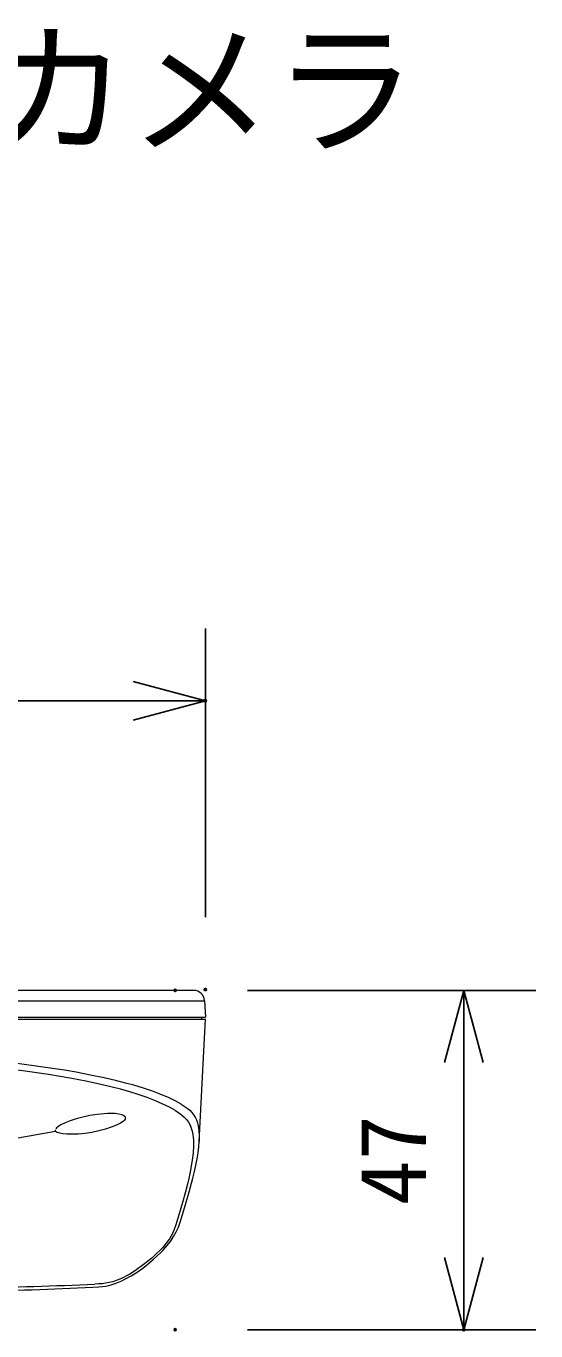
# Model space of a CAD drawing. Units: millimetres, scale not verified. Extents: x -62 to 63, y -56 to 57.
# Drawn here: x -10.37 to 3.77, y 20.6 to 56.74 of the extents above; entities that cross this region are included whole.
import ezdxf
from ezdxf.enums import TextEntityAlignment as Align

# ---------------------------------------------------------------- set-up
doc = ezdxf.new("R2010")
doc.units = ezdxf.units.MM
doc.header["$LTSCALE"] = 0.125
doc.header["$PDMODE"] = 32
doc.header["$PDSIZE"] = 0.0625
for name, color, linetype in [('0-0_0', 7, 'Continuous'), ('0-3_MOJI1', 7, 'Continuous'), ('0-5_DEFPOINTS', 7, 'Continuous'), ('0-6_SUNPO', 7, 'Continuous')]:
    doc.layers.add(name, color=color, linetype=linetype)
doc.layers.add('0-4_GAIKEI', color=1, linetype='Continuous', lineweight=18)
doc.styles.add('ＭＳ ゴシック', font='')
doc.styles.get('ＭＳ ゴシック').set_extended_font_data('MS Gothic')

# ---------------------------------------------------------------- blocks, each defined once
blk = doc.blocks.new('_OPEN30')
at = {"layer": '0-0_0'}
blk.add_line((0, 0), (-1, 0), dxfattribs=at)
blk.add_lwpolyline([(-1, 0.26795), (0, 0), (-1, -0.26795)], dxfattribs=at)
blk = doc.blocks.new('D4')
at = {"layer": '0-5_DEFPOINTS'}
for p in [(-5.0093, 14.9193), (-5.0093, 5.5193), (2.9907, 5.5193)]:
    blk.add_point(p, dxfattribs=at)
at = {"layer": '0-6_SUNPO'}
for p, q in [((-3.0093, 14.9193), (4.9907, 14.9193)), ((2.9907, 12.9193), (2.9907, 7.5193)), ((-3.0093, 5.5193), (4.9907, 5.5193))]:
    blk.add_line(p, q, dxfattribs=at)
at = {"layer": '0-6_SUNPO', "xscale": 2, "yscale": 2}
for p, rotation in [((2.9907, 14.9193), 90), ((2.9907, 5.5193), 270)]:
    blk.add_blockref('_OPEN30', p, dxfattribs=dict(at, rotation=rotation))
at = {"layer": '0-6_SUNPO', "style": 'ＭＳ ゴシック'}
blk.add_text('47', height=1.833, rotation=90, dxfattribs=at).set_placement((2.4907, 8.9693), align=Align.BOTTOM_LEFT)
blk = doc.blocks.new('D3')
at = {"layer": '0-5_DEFPOINTS'}
for p in [(-4.1712, 22.9434), (-25.9649, 14.9434), (-4.1712, 14.9434)]:
    blk.add_point(p, dxfattribs=at)
at = {"layer": '0-6_SUNPO'}
for p, q in [((-25.9649, 16.9434), (-25.9649, 24.9434)), ((-4.1712, 16.9434), (-4.1712, 24.9434)), ((-23.9649, 22.9434), (-6.1712, 22.9434))]:
    blk.add_line(p, q, dxfattribs=at)
at = {"layer": '0-6_SUNPO', "xscale": 2, "yscale": 2, "rotation": 180}
blk.add_blockref('_OPEN30', (-25.9649, 22.9434), dxfattribs=at)
at = {"layer": '0-6_SUNPO', "xscale": 2, "yscale": 2}
blk.add_blockref('_OPEN30', (-4.1712, 22.9434), dxfattribs=at)
at = {"layer": '0-6_SUNPO', "style": 'ＭＳ ゴシック'}
blk.add_text('φ109', height=1.833, dxfattribs=at).set_placement((-18.193, 23.4434), align=Align.BOTTOM_LEFT)

msp = doc.modelspace()

# ---------------------------------------------------------------- linework, layer by layer
at = {"layer": '0-4_GAIKEI', "color": 7}
for p, q in [((-5.7202, 30.0285), (-26.8669, 30.0285)), ((-5.4206, 29.7442), (-5.3967, 29.2885)), ((-7.0864, 29.2281), (-7.0836, 29.2285)), ((-5.5707, 25.8478), (-5.3935, 29.2285))]:
    msp.add_line(p, q, dxfattribs=at)
at = {"layer": '0-4_GAIKEI'}
for p, q in [((-27.1665, 29.7442), (-5.4206, 29.7442)), ((-27.1904, 29.2885), (-5.3967, 29.2885)), ((-5.4967, 29.2285), (-5.4935, 29.2885)), ((-16.2935, 29.2285), (-5.3935, 29.2285)), ((-10.7585, 25.9178), (-9.5503, 26.126))]:
    msp.add_line(p, q, dxfattribs=at)
for points in [[(-6.2285, 26.6985), (-6.3918, 26.7915), (-6.5751, 26.882), (-6.7788, 26.9702), (-7.0085, 27.0585), (-7.2574, 27.1439), (-7.524, 27.2262), (-7.7492, 27.2897), (-7.9838, 27.3509), (-8.3377, 27.4352), (-8.7102, 27.5152), (-9.0995, 27.5907), (-9.4205, 27.6476), (-9.7495, 27.7013), (-10.2619, 27.777), (-10.7912, 27.846)], [(-7.621, 26.4585), (-7.6396, 26.432), (-7.6677, 26.4046), (-7.7049, 26.3768), (-7.7504, 26.3486), (-7.8641, 26.2922), (-8.0068, 26.2361), (-8.1714, 26.1835), (-8.3528, 26.1364), (-8.5454, 26.097), (-8.7295, 26.069), (-8.9111, 26.0508), (-9.0828, 26.043), (-9.2371, 26.0454), (-9.3452, 26.0546), (-9.4335, 26.0697), (-9.4995, 26.0902), (-9.5306, 26.107), (-9.5503, 26.126)], [(-7.612, 26.4886), (-7.6159, 26.5135), (-7.6312, 26.5366), (-7.6576, 26.5574), (-7.6846, 26.5714), (-7.7174, 26.5838), (-7.7985, 26.6033), (-7.8985, 26.6155), (-8.0138, 26.6203), (-8.1082, 26.619), (-8.2078, 26.6137), (-8.4004, 26.5937), (-8.5983, 26.5618), (-8.7948, 26.5194), (-8.9767, 26.4702), (-9.1432, 26.4155), (-9.2879, 26.3579), (-9.4048, 26.3005), (-9.4563, 26.2696), (-9.4975, 26.2401), (-9.5216, 26.2189), (-9.5398, 26.1987)], [(-6.2285, 26.6985), (-6.1381, 26.64), (-6.0563, 26.5796), (-5.986, 26.5182), (-5.9241, 26.4517), (-5.8696, 26.3773), (-5.824, 26.2953), (-5.7912, 26.216), (-5.7652, 26.1298), (-5.746, 26.0365), (-5.736, 25.9625), (-5.7296, 25.8847), (-5.7271, 25.7185), (-5.7375, 25.539), (-5.7545, 25.3858), (-5.7787, 25.2244), (-5.8106, 25.0497), (-5.8489, 24.8683), (-5.8977, 24.6606), (-5.9527, 24.4458), (-6.0341, 24.1499), (-6.1231, 23.8445), (-6.2181, 23.531), (-6.264, 23.4032), (-6.3232, 23.2756), (-6.3957, 23.1495), (-6.4814, 23.0264), (-6.58, 22.9081), (-6.644, 22.8414)], [(-6.644, 22.8414), (-6.7624, 22.7275), (-6.8856, 22.6156), (-7.0002, 22.5177), (-7.1186, 22.4232), (-7.2951, 22.2947), (-7.3946, 22.2292), (-7.4964, 22.1674), (-7.5834, 22.1191), (-7.6718, 22.0745), (-7.7699, 22.0305), (-7.8691, 21.9922), (-7.9681, 21.9605), (-8.0675, 21.9355), (-8.165, 21.9175), (-8.2627, 21.9054), (-8.3613, 21.8979), (-8.4604, 21.8931)]]:
    msp.add_lwpolyline(points, dxfattribs=at)
at = {"layer": '0-4_GAIKEI', "color": 7}
for points in [[(-6.072, 26.8793), (-6.238, 26.9712), (-6.4245, 27.0607), (-6.631, 27.1479), (-6.8634, 27.2349), (-7.1151, 27.3191), (-7.3843, 27.4001), (-7.6119, 27.4627), (-7.8486, 27.523), (-8.2065, 27.6062), (-8.5828, 27.6851), (-8.9759, 27.7595), (-9.2999, 27.8154), (-9.6318, 27.8683), (-10.1503, 27.943), (-10.6854, 28.011)], [(-6.072, 26.8793), (-5.9834, 26.8236), (-5.9028, 26.7659), (-5.8333, 26.7071), (-5.7718, 26.6436), (-5.7173, 26.5727), (-5.6714, 26.4947), (-5.6479, 26.4442), (-5.6275, 26.3907), (-5.5958, 26.2747), (-5.5759, 26.145), (-5.5677, 26.0031), (-5.5707, 25.8477)], [(-6.0986, 23.6082), (-5.967, 24.0356), (-5.8477, 24.4452), (-5.7454, 24.8298), (-5.7014, 25.013), (-5.6628, 25.1903), (-5.6291, 25.3659), (-5.6023, 25.5341), (-5.5826, 25.6945), (-5.5707, 25.8477)], [(-6.5792, 22.8261), (-6.4657, 22.9496), (-6.366, 23.0778), (-6.2797, 23.2091), (-6.2065, 23.3419), (-6.1463, 23.4752), (-6.0986, 23.6082)], [(-8.5221, 21.8051), (-8.3487, 21.8155), (-8.2595, 21.825), (-8.1691, 21.8389), (-8.0778, 21.8578), (-7.9862, 21.8819), (-7.8949, 21.9112), (-7.8044, 21.9454), (-7.715, 21.9838), (-7.627, 22.0262), (-7.4559, 22.1206), (-7.292, 22.2253), (-7.1353, 22.3375), (-6.9858, 22.4552), (-6.8434, 22.5768), (-6.6428, 22.7634), (-6.5792, 22.8261)]]:
    msp.add_lwpolyline(points, dxfattribs=at)
for centre, radius, start, end in [((-5.7202, 29.7285), 0.3, 3, 90), ((-15.7164, 180.1137), 158.4721, 271.38886, 272.60198)]:
    msp.add_arc(centre, radius, start, end, dxfattribs=at)
at = {"layer": '0-4_GAIKEI'}
for centre, radius, start, end in [((-7.6874, 26.495), 0.0757, 331.1735, 355.11198), ((-15.2222, 179.2168), 157.469, 271.23121, 272.46108)]:
    msp.add_arc(centre, radius, start, end, dxfattribs=at)
msp.add_ellipse((-8.1545, 26.4417), major_axis=(1.4035, 0.2984), ratio=0.17468, start_param=3.0679071, end_param=3.3441861, dxfattribs=at)

# ---------------------------------------------------------------- block references
at = {"layer": '0-6_SUNPO'}
for name in ['D3', 'D4']:
    msp.add_blockref(name, (-1.2255, 15.1092), dxfattribs=at)

# ---------------------------------------------------------------- texts
at = {"layer": '0-3_MOJI1', "style": 'ＭＳ ゴシック'}
msp.add_text('ネットワークカメラ', height=2.933, dxfattribs=at).set_placement((-35.5314, 52.6302), align=Align.BOTTOM_LEFT)

doc.saveas('drawing.dxf')
